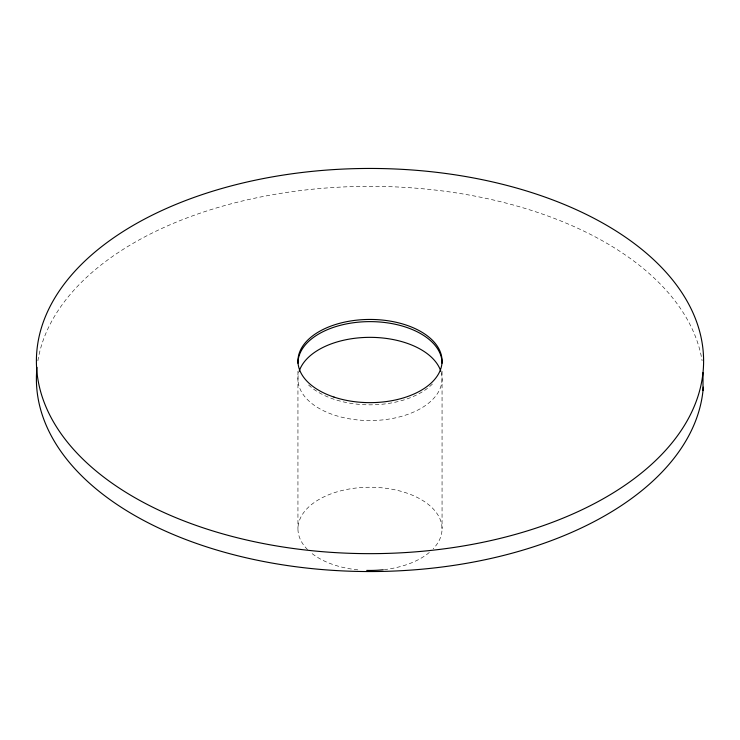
<?xml version="1.0" encoding="UTF-8"?>
<svg xmlns="http://www.w3.org/2000/svg" width="740" height="740" viewBox="0 0 740 740"><rect width="100%" height="100%" fill="white"/><g stroke="black" fill="none" stroke-linecap="round" stroke-linejoin="round"><path stroke-width="0.56" stroke-dasharray="3.7 2.78" d="M442.058 371.276L442.058 528.841M297.943 371.276L297.943 528.841M441.17 372.433A72.058 41.606 0 0 1 370 420.551A72.058 41.606 0 0 1 298.831 372.433M37.87 360.843A333.601 192.603 0 0 1 369.926 186.341A333.601 192.603 0 0 1 702.112 360.759M307.6 549.644A72.058 41.606 0 0 1 369.149 487.244A72.058 41.606 0 0 1 433.233 548.784M429.311 552.466A72.058 41.606 0 0 1 384.347 569.615M357.836 569.846A72.058 41.606 0 0 1 310.689 552.466M432.401 384.032A72.058 41.606 0 0 1 307.6 384.032"/><path stroke-width="1.11" d="M703 372.646A333.601 192.603 0 0 1 186.101 521.746A333.601 192.603 0 0 1 220.899 188.756A333.601 192.603 0 0 1 703 372.646L703 390.544M703.305 387.15A333.601 192.603 0 0 1 352.86 571.298A333.601 192.603 0 0 1 37 367.355M299.154 371.36A72.058 41.606 0 0 1 370 337.348A72.058 41.606 0 0 1 440.846 371.36M383.255 569.735A72.058 41.606 0 0 1 366.689 570.401M297.943 363.229A72.058 41.606 0 0 1 370 321.623A72.058 41.606 0 0 1 442.058 363.229M333.971 397.075A72.058 41.606 0 0 0 442.058 361.046A72.058 41.606 0 0 0 333.971 325.017A72.058 41.606 0 0 0 333.971 397.075"/></g></svg>
